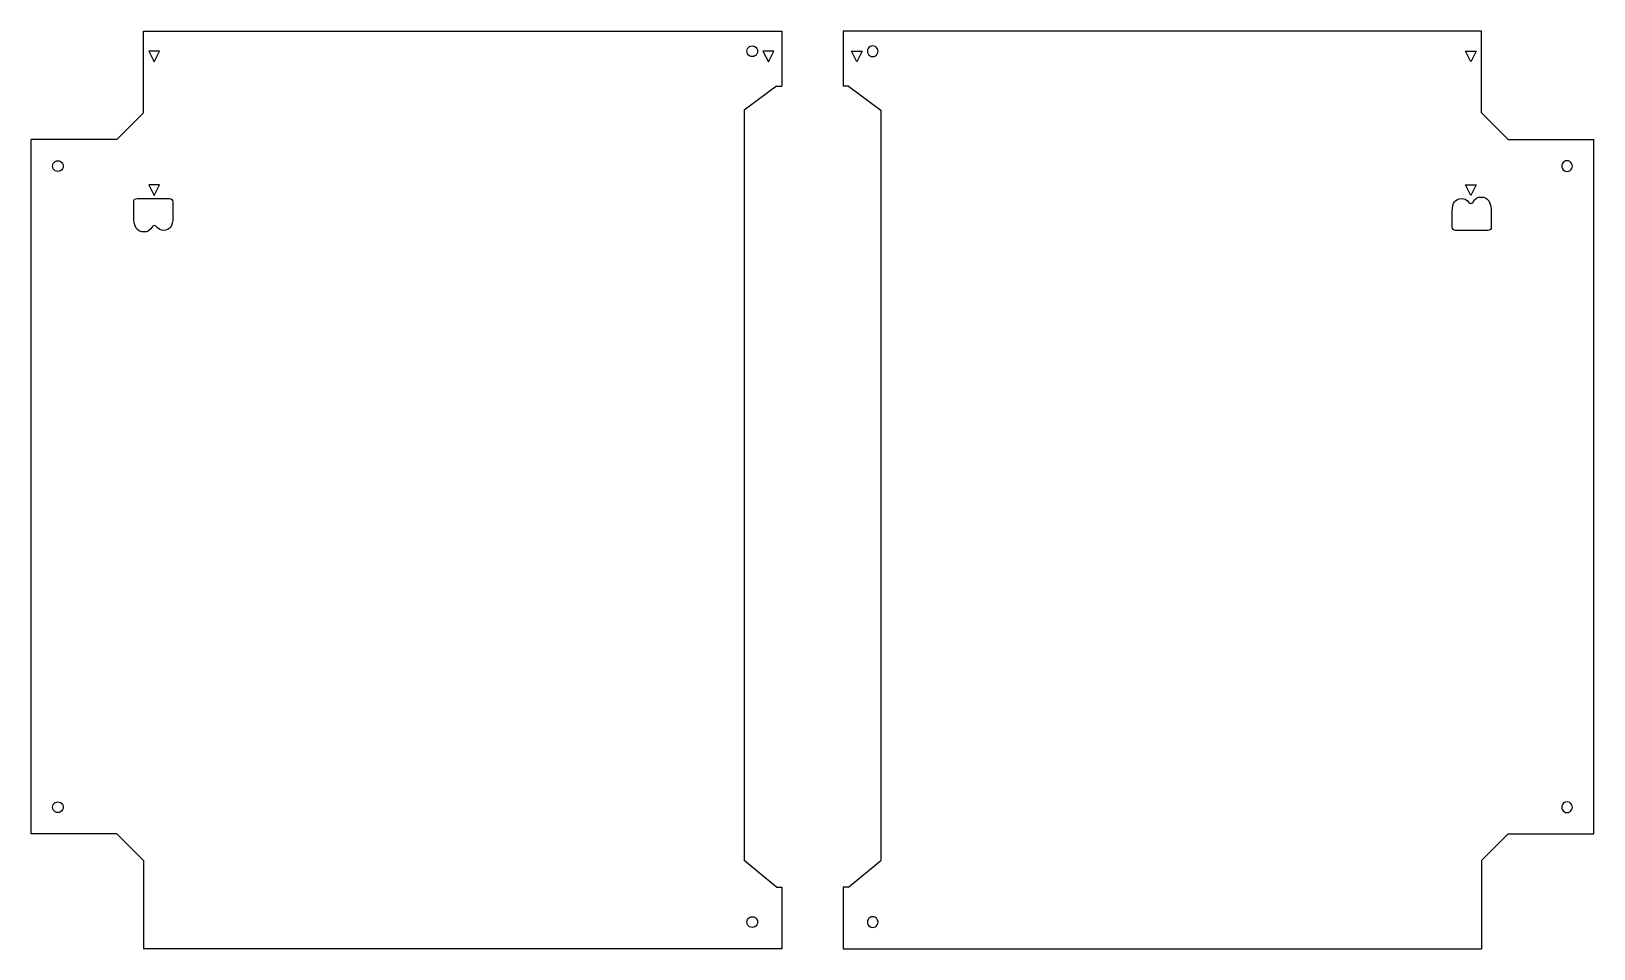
# Model space of a CAD drawing. Header units: metres. Extents: x 2544 to 3129, y 900 to 1244.
import ezdxf

# ---------------------------------------------------------------- set-up
doc = ezdxf.new("R2010")
doc.units = ezdxf.units.M

msp = doc.modelspace()

# ---------------------------------------------------------------- linework, layer by layer
at = {"layer": 'COMPONENT0'}
for p, q in [((2582.29, 1179.8), (2582.37, 1180.4)), ((2582.29, 1174.83), (2582.29, 1179.8)), ((2582.37, 1180.4), (2582.62, 1180.79)), ((2582.62, 1180.79), (2583.06, 1181)), ((2583.06, 1181), (2583.74, 1181.07)), ((2583.74, 1181.07), (2595.66, 1181.07)), ((2595.66, 1181.07), (2596.22, 1181)), ((2596.22, 1181), (2596.61, 1180.78)), ((2596.61, 1180.78), (2596.85, 1180.41)), ((2596.85, 1180.41), (2596.93, 1179.89)), ((2596.93, 1179.89), (2596.93, 1173.9)), ((2582.35, 1173.28), (2582.29, 1174.83)), ((2582.52, 1171.97), (2582.35, 1173.28)), ((2582.82, 1170.89), (2582.52, 1171.97)), ((2583.24, 1170.02), (2582.82, 1170.89)), ((2589.27, 1170.58), (2588.67, 1169.77)), ((2589.6, 1170.86), (2589.27, 1170.58)), ((2590.03, 1170.96), (2589.6, 1170.86)), ((2590.39, 1170.89), (2590.03, 1170.96)), ((2590.68, 1170.67), (2590.39, 1170.89)), ((2591.26, 1170.06), (2590.68, 1170.67)), ((2596.08, 1170.36), (2595.59, 1169.84)), ((2596.45, 1171.04), (2596.08, 1170.36)), ((2596.72, 1171.85), (2596.45, 1171.04)), ((2596.88, 1172.81), (2596.72, 1171.85)), ((2596.93, 1173.9), (2596.88, 1172.81)), ((2583.8, 1169.37), (2583.24, 1170.02)), ((2584.48, 1168.92), (2583.8, 1169.37)), ((2585.29, 1168.67), (2584.48, 1168.92)), ((2586.25, 1168.58), (2585.29, 1168.67)), ((2587.14, 1168.68), (2586.25, 1168.58)), ((2587.8, 1168.96), (2587.14, 1168.68)), ((2588.67, 1169.77), (2587.8, 1168.96)), ((2592.1, 1169.44), (2591.26, 1170.06)), ((2592.7, 1169.23), (2592.1, 1169.44)), ((2593.5, 1169.15), (2592.7, 1169.23)), ((2594.31, 1169.23), (2593.5, 1169.15)), ((2595, 1169.46), (2594.31, 1169.23)), ((2595.59, 1169.84), (2595, 1169.46))]:
    msp.add_line(p, q, dxfattribs=at)
at = {"layer": 'COMPONENT1'}
for p, q in [((3076.02, 1176.32), (3076.07, 1177.42)), ((3076.02, 1170.34), (3076.02, 1176.32)), ((3076.07, 1177.42), (3076.23, 1178.37)), ((3076.23, 1178.37), (3076.5, 1179.19)), ((3076.5, 1179.19), (3076.87, 1179.86)), ((3076.87, 1179.86), (3077.36, 1180.39)), ((3077.36, 1180.39), (3077.95, 1180.77)), ((3077.95, 1180.77), (3078.64, 1181)), ((3078.64, 1181), (3079.45, 1181.07)), ((3079.45, 1181.07), (3080.25, 1181)), ((3080.25, 1181), (3080.85, 1180.79)), ((3080.85, 1180.79), (3081.69, 1180.17)), ((3081.69, 1180.17), (3082.27, 1179.55)), ((3082.27, 1179.55), (3082.56, 1179.34)), ((3082.56, 1179.34), (3082.92, 1179.27)), ((3082.92, 1179.27), (3083.35, 1179.36)), ((3083.35, 1179.36), (3083.68, 1179.64)), ((3083.68, 1179.64), (3084.28, 1180.46)), ((3084.28, 1180.46), (3085.15, 1181.27)), ((3085.15, 1181.27), (3085.81, 1181.55)), ((3085.81, 1181.55), (3086.7, 1181.64)), ((3086.7, 1181.64), (3087.66, 1181.56)), ((3087.66, 1181.56), (3088.47, 1181.3)), ((3088.47, 1181.3), (3089.15, 1180.86)), ((3089.15, 1180.86), (3089.71, 1180.2)), ((3089.71, 1180.2), (3090.13, 1179.34)), ((3090.13, 1179.34), (3090.43, 1178.26)), ((3090.43, 1178.26), (3090.6, 1176.95)), ((3090.6, 1176.95), (3090.66, 1175.4)), ((3076.1, 1169.82), (3076.02, 1170.34)), ((3090.66, 1170.43), (3090.58, 1169.83)), ((3090.66, 1175.4), (3090.66, 1170.43)), ((3076.33, 1169.45), (3076.1, 1169.82)), ((3076.73, 1169.23), (3076.33, 1169.45)), ((3077.29, 1169.15), (3076.73, 1169.23)), ((3089.21, 1169.15), (3077.29, 1169.15)), ((3089.89, 1169.22), (3089.21, 1169.15)), ((3090.33, 1169.44), (3089.89, 1169.22)), ((3090.58, 1169.83), (3090.33, 1169.44))]:
    msp.add_line(p, q, dxfattribs=at)
at = {"layer": 'Layer0'}
for p, q in [((2585.93, 1243.71), (2824.93, 1243.71, 0)), ((2585.93, 1213.21, 0), (2585.93, 1243.71)), ((2824.93, 1243.71, 0), (2824.93, 1223.21, 0)), ((2848.01, 1243.71, 0), (2848.01, 1223.21, 0)), ((3087.01, 1243.71), (2848.01, 1243.71, 0)), ((3087.01, 1213.21, 0), (3087.01, 1243.71)), ((2591.93, 1236.21, 0), (2587.93, 1236.21, 0)), ((2587.93, 1236.21, 0), (2589.93, 1232.21, 0)), ((2589.93, 1232.21, 0), (2591.93, 1236.21, 0)), ((2811.93, 1236.21, 0), (2811.99, 1236.73, 0)), ((2811.99, 1235.7, 0), (2811.93, 1236.21, 0)), ((2811.99, 1236.73, 0), (2812.19, 1237.21, 0)), ((2812.19, 1235.21, 0), (2811.99, 1235.7, 0)), ((2812.19, 1237.21, 0), (2812.51, 1237.63, 0)), ((2812.51, 1234.8, 0), (2812.19, 1235.21, 0)), ((2812.51, 1237.63, 0), (2812.93, 1237.95, 0)), ((2812.93, 1234.48, 0), (2812.51, 1234.8, 0)), ((2812.93, 1237.95, 0), (2813.41, 1238.15, 0)), ((2813.41, 1238.15, 0), (2813.93, 1238.21, 0)), ((2813.93, 1238.21, 0), (2814.44, 1238.15, 0)), ((2814.44, 1238.15, 0), (2814.93, 1237.95, 0)), ((2814.93, 1237.95, 0), (2815.34, 1237.63, 0)), ((2815.34, 1234.8, 0), (2814.93, 1234.48, 0)), ((2815.34, 1237.63, 0), (2815.66, 1237.21, 0)), ((2815.66, 1235.21, 0), (2815.34, 1234.8, 0)), ((2815.66, 1237.21, 0), (2815.86, 1236.73, 0)), ((2815.86, 1235.7, 0), (2815.66, 1235.21, 0)), ((2815.86, 1236.73, 0), (2815.93, 1236.21, 0)), ((2815.93, 1236.21, 0), (2815.86, 1235.7, 0)), ((2821.93, 1236.21, 0), (2817.93, 1236.21, 0)), ((2817.93, 1236.21, 0), (2819.93, 1232.21, 0)), ((2819.93, 1232.21, 0), (2821.93, 1236.21, 0)), ((2851.01, 1236.21, 0), (2855.01, 1236.21, 0)), ((2853.01, 1232.21, 0), (2851.01, 1236.21, 0)), ((2855.01, 1236.21, 0), (2853.01, 1232.21, 0)), ((2857.08, 1236.73, 0), (2857.01, 1236.21, 0)), ((2857.01, 1236.21, 0), (2857.08, 1235.7, 0)), ((2857.28, 1237.21, 0), (2857.08, 1236.73, 0)), ((2857.08, 1235.7, 0), (2857.28, 1235.21, 0)), ((2857.6, 1237.63, 0), (2857.28, 1237.21, 0)), ((2857.28, 1235.21, 0), (2857.6, 1234.8, 0)), ((2858.01, 1237.95, 0), (2857.6, 1237.63, 0)), ((2857.6, 1234.8, 0), (2858.01, 1234.48, 0)), ((2858.49, 1238.15, 0), (2858.01, 1237.95, 0)), ((2859.01, 1238.21, 0), (2858.49, 1238.15, 0)), ((2859.53, 1238.15, 0), (2859.01, 1238.21, 0)), ((2860.01, 1237.95, 0), (2859.53, 1238.15, 0)), ((2860.43, 1237.63, 0), (2860.01, 1237.95, 0)), ((2860.01, 1234.48, 0), (2860.43, 1234.8, 0)), ((2860.74, 1237.21, 0), (2860.43, 1237.63, 0)), ((2860.43, 1234.8, 0), (2860.74, 1235.21, 0)), ((2860.94, 1236.73, 0), (2860.74, 1237.21, 0)), ((2860.74, 1235.21, 0), (2860.94, 1235.7, 0)), ((2861.01, 1236.21, 0), (2860.94, 1236.73, 0)), ((2860.94, 1235.7, 0), (2861.01, 1236.21, 0)), ((3083.01, 1232.21, 0), (3081.01, 1236.21, 0)), ((3081.01, 1236.21, 0), (3085.01, 1236.21, 0)), ((3085.01, 1236.21, 0), (3083.01, 1232.21, 0)), ((2813.41, 1234.28, 0), (2812.93, 1234.48, 0)), ((2813.93, 1234.21, 0), (2813.41, 1234.28, 0)), ((2814.44, 1234.28, 0), (2813.93, 1234.21, 0)), ((2814.93, 1234.48, 0), (2814.44, 1234.28, 0)), ((2858.01, 1234.48, 0), (2858.49, 1234.28, 0)), ((2858.49, 1234.28, 0), (2859.01, 1234.21, 0)), ((2859.01, 1234.21, 0), (2859.53, 1234.28, 0)), ((2859.53, 1234.28, 0), (2860.01, 1234.48, 0)), ((2822.93, 1223.21, 0), (2810.93, 1214.21, 0)), ((2822.93, 1223.21, 0), (2824.93, 1223.21, 0)), ((2850.01, 1223.21, 0), (2848.01, 1223.21, 0)), ((2850.01, 1223.21, 0), (2862.01, 1214.21, 0)), ((2585.93, 1213.21, 0), (2575.93, 1203.21, 0)), ((2810.93, 1214.21, 0), (2810.93, 933.21, 0)), ((2862.01, 1214.21, 0), (2862.01, 933.21, 0)), ((3087.01, 1213.21, 0), (3097.01, 1203.21, 0)), ((2543.93, 943.21, 0), (2543.93, 1203.21, 0)), ((2575.93, 1203.21, 0), (2543.93, 1203.21, 0)), ((3097.01, 1203.21, 0), (3129.01, 1203.21, 0)), ((3129.01, 943.21, 0), (3129.01, 1203.21, 0)), ((2551.93, 1193.21, 0), (2551.99, 1193.73, 0)), ((2551.99, 1193.73, 0), (2552.19, 1194.21, 0)), ((2552.19, 1194.21, 0), (2552.51, 1194.63, 0)), ((2552.51, 1194.63, 0), (2552.93, 1194.95, 0)), ((2552.93, 1194.95, 0), (2553.41, 1195.15, 0)), ((2553.41, 1195.15, 0), (2553.93, 1195.21, 0)), ((2553.93, 1195.21, 0), (2554.44, 1195.15, 0)), ((2554.44, 1195.15, 0), (2554.93, 1194.95, 0)), ((2554.93, 1194.95, 0), (2555.34, 1194.63, 0)), ((2555.34, 1194.63, 0), (2555.66, 1194.21, 0)), ((2555.66, 1194.21, 0), (2555.86, 1193.73, 0)), ((2555.86, 1193.73, 0), (2555.93, 1193.21, 0)), ((3117.08, 1193.73, 0), (3117.01, 1193.21, 0)), ((3117.28, 1194.21, 0), (3117.08, 1193.73, 0)), ((3117.6, 1194.63, 0), (3117.28, 1194.21, 0)), ((3118.01, 1194.95, 0), (3117.6, 1194.63, 0)), ((3118.49, 1195.15, 0), (3118.01, 1194.95, 0)), ((3119.01, 1195.21, 0), (3118.49, 1195.15, 0)), ((3119.53, 1195.15, 0), (3119.01, 1195.21, 0)), ((3120.01, 1194.95, 0), (3119.53, 1195.15, 0)), ((3120.43, 1194.63, 0), (3120.01, 1194.95, 0)), ((3120.74, 1194.21, 0), (3120.43, 1194.63, 0)), ((3120.94, 1193.73, 0), (3120.74, 1194.21, 0)), ((3121.01, 1193.21, 0), (3120.94, 1193.73, 0)), ((2551.99, 1192.7, 0), (2551.93, 1193.21, 0)), ((2552.19, 1192.21, 0), (2551.99, 1192.7, 0)), ((2552.51, 1191.8, 0), (2552.19, 1192.21, 0)), ((2552.93, 1191.48, 0), (2552.51, 1191.8, 0)), ((2553.41, 1191.28, 0), (2552.93, 1191.48, 0)), ((2553.93, 1191.21, 0), (2553.41, 1191.28, 0)), ((2554.44, 1191.28, 0), (2553.93, 1191.21, 0)), ((2554.93, 1191.48, 0), (2554.44, 1191.28, 0)), ((2555.34, 1191.8, 0), (2554.93, 1191.48, 0)), ((2555.66, 1192.21, 0), (2555.34, 1191.8, 0)), ((2555.86, 1192.7, 0), (2555.66, 1192.21, 0)), ((2555.93, 1193.21, 0), (2555.86, 1192.7, 0)), ((3117.01, 1193.21, 0), (3117.08, 1192.7, 0)), ((3117.08, 1192.7, 0), (3117.28, 1192.21, 0)), ((3117.28, 1192.21, 0), (3117.6, 1191.8, 0)), ((3117.6, 1191.8, 0), (3118.01, 1191.48, 0)), ((3118.01, 1191.48, 0), (3118.49, 1191.28, 0)), ((3118.49, 1191.28, 0), (3119.01, 1191.21, 0)), ((3119.01, 1191.21, 0), (3119.53, 1191.28, 0)), ((3119.53, 1191.28, 0), (3120.01, 1191.48, 0)), ((3120.01, 1191.48, 0), (3120.43, 1191.8, 0)), ((3120.43, 1191.8, 0), (3120.74, 1192.21, 0)), ((3120.74, 1192.21, 0), (3120.94, 1192.7, 0)), ((3120.94, 1192.7, 0), (3121.01, 1193.21, 0)), ((2587.93, 1186.21, 0), (2589.93, 1182.21, 0)), ((2591.93, 1186.21, 0), (2587.93, 1186.21, 0)), ((2589.93, 1182.21, 0), (2591.93, 1186.21, 0)), ((3083.01, 1182.21, 0), (3081.01, 1186.21, 0)), ((3081.01, 1186.21, 0), (3085.01, 1186.21, 0)), ((3085.01, 1186.21, 0), (3083.01, 1182.21, 0)), ((2551.93, 953.21, 0), (2551.99, 953.73, 0)), ((2551.99, 953.73, 0), (2552.19, 954.21, 0)), ((2552.19, 954.21, 0), (2552.51, 954.63, 0)), ((2552.51, 954.63, 0), (2552.93, 954.95, 0)), ((2552.93, 954.95, 0), (2553.41, 955.15, 0)), ((2553.41, 955.15, 0), (2553.93, 955.21, 0)), ((2553.93, 955.21, 0), (2554.44, 955.15, 0)), ((2554.44, 955.15, 0), (2554.93, 954.95, 0)), ((2554.93, 954.95, 0), (2555.34, 954.63, 0)), ((2555.34, 954.63, 0), (2555.66, 954.21, 0)), ((2555.66, 954.21, 0), (2555.86, 953.73, 0)), ((2555.86, 953.73, 0), (2555.93, 953.21, 0)), ((3117.08, 953.73, 0), (3117.01, 953.21, 0)), ((3117.28, 954.21, 0), (3117.08, 953.73, 0)), ((3117.6, 954.63, 0), (3117.28, 954.21, 0)), ((3118.01, 954.95, 0), (3117.6, 954.63, 0)), ((3118.49, 955.15, 0), (3118.01, 954.95, 0)), ((3119.01, 955.21, 0), (3118.49, 955.15, 0)), ((3119.53, 955.15, 0), (3119.01, 955.21, 0)), ((3120.01, 954.95, 0), (3119.53, 955.15, 0)), ((3120.43, 954.63, 0), (3120.01, 954.95, 0)), ((3120.74, 954.21, 0), (3120.43, 954.63, 0)), ((3120.94, 953.73, 0), (3120.74, 954.21, 0)), ((3121.01, 953.21, 0), (3120.94, 953.73, 0)), ((2551.99, 952.7, 0), (2551.93, 953.21, 0)), ((2552.19, 952.21, 0), (2551.99, 952.7, 0)), ((2552.51, 951.8, 0), (2552.19, 952.21, 0)), ((2552.93, 951.48, 0), (2552.51, 951.8, 0)), ((2553.41, 951.28, 0), (2552.93, 951.48, 0)), ((2553.93, 951.21, 0), (2553.41, 951.28, 0)), ((2554.44, 951.28, 0), (2553.93, 951.21, 0)), ((2554.93, 951.48, 0), (2554.44, 951.28, 0)), ((2555.34, 951.8, 0), (2554.93, 951.48, 0)), ((2555.66, 952.21, 0), (2555.34, 951.8, 0)), ((2555.86, 952.7, 0), (2555.66, 952.21, 0)), ((2555.93, 953.21, 0), (2555.86, 952.7, 0)), ((3117.01, 953.21, 0), (3117.08, 952.7, 0)), ((3117.08, 952.7, 0), (3117.28, 952.21, 0)), ((3117.28, 952.21, 0), (3117.6, 951.8, 0)), ((3117.6, 951.8, 0), (3118.01, 951.48, 0)), ((3118.01, 951.48, 0), (3118.49, 951.28, 0)), ((3118.49, 951.28, 0), (3119.01, 951.21, 0)), ((3119.01, 951.21, 0), (3119.53, 951.28, 0)), ((3119.53, 951.28, 0), (3120.01, 951.48, 0)), ((3120.01, 951.48, 0), (3120.43, 951.8, 0)), ((3120.43, 951.8, 0), (3120.74, 952.21, 0)), ((3120.74, 952.21, 0), (3120.94, 952.7, 0)), ((3120.94, 952.7, 0), (3121.01, 953.21, 0)), ((2575.93, 943.21, 0), (2543.93, 943.21, 0)), ((2585.93, 933.21, 0), (2575.93, 943.21, 0)), ((3087.01, 933.21, 0), (3097.01, 943.21, 0)), ((3097.01, 943.21, 0), (3129.01, 943.21, 0)), ((2585.93, 933.21, 0), (2585.93, 900.21, 0)), ((2822.93, 923.21, 0), (2810.93, 933.21, 0)), ((2850.01, 923.21, 0), (2862.01, 933.21, 0)), ((3087.01, 933.21, 0), (3087.01, 900.21, 0)), ((2822.93, 923.21, 0), (2824.93, 923.21, 0)), ((2824.93, 923.21, 0), (2824.93, 900.21, 0)), ((2848.01, 923.21, 0), (2848.01, 900.21, 0)), ((2850.01, 923.21, 0), (2848.01, 923.21, 0)), ((2811.93, 910.21, 0), (2811.99, 910.73, 0)), ((2811.99, 909.7, 0), (2811.93, 910.21, 0)), ((2811.99, 910.73, 0), (2812.19, 911.21, 0)), ((2812.19, 909.21, 0), (2811.99, 909.7, 0)), ((2812.19, 911.21, 0), (2812.51, 911.63, 0)), ((2812.51, 908.8, 0), (2812.19, 909.21, 0)), ((2812.51, 911.63, 0), (2812.93, 911.95, 0)), ((2812.93, 908.48, 0), (2812.51, 908.8, 0)), ((2812.93, 911.95, 0), (2813.41, 912.15, 0)), ((2813.41, 908.28, 0), (2812.93, 908.48, 0)), ((2813.41, 912.15, 0), (2813.93, 912.21, 0)), ((2813.93, 908.21, 0), (2813.41, 908.28, 0)), ((2813.93, 912.21, 0), (2814.44, 912.15, 0)), ((2814.44, 908.28, 0), (2813.93, 908.21, 0)), ((2814.44, 912.15, 0), (2814.93, 911.95, 0)), ((2814.93, 908.48, 0), (2814.44, 908.28, 0)), ((2814.93, 911.95, 0), (2815.34, 911.63, 0)), ((2815.34, 908.8, 0), (2814.93, 908.48, 0)), ((2815.34, 911.63, 0), (2815.66, 911.21, 0)), ((2815.66, 909.21, 0), (2815.34, 908.8, 0)), ((2815.66, 911.21, 0), (2815.86, 910.73, 0)), ((2815.86, 909.7, 0), (2815.66, 909.21, 0)), ((2815.86, 910.73, 0), (2815.93, 910.21, 0)), ((2815.93, 910.21, 0), (2815.86, 909.7, 0)), ((2857.08, 910.73, 0), (2857.01, 910.21, 0)), ((2857.01, 910.21, 0), (2857.08, 909.7, 0)), ((2857.28, 911.21, 0), (2857.08, 910.73, 0)), ((2857.08, 909.7, 0), (2857.28, 909.21, 0)), ((2857.6, 911.63, 0), (2857.28, 911.21, 0)), ((2857.28, 909.21, 0), (2857.6, 908.8, 0)), ((2858.01, 911.95, 0), (2857.6, 911.63, 0)), ((2857.6, 908.8, 0), (2858.01, 908.48, 0)), ((2858.49, 912.15, 0), (2858.01, 911.95, 0)), ((2858.01, 908.48, 0), (2858.49, 908.28, 0)), ((2859.01, 912.21, 0), (2858.49, 912.15, 0)), ((2858.49, 908.28, 0), (2859.01, 908.21, 0)), ((2859.53, 912.15, 0), (2859.01, 912.21, 0)), ((2859.01, 908.21, 0), (2859.53, 908.28, 0)), ((2860.01, 911.95, 0), (2859.53, 912.15, 0)), ((2859.53, 908.28, 0), (2860.01, 908.48, 0)), ((2860.43, 911.63, 0), (2860.01, 911.95, 0)), ((2860.01, 908.48, 0), (2860.43, 908.8, 0)), ((2860.74, 911.21, 0), (2860.43, 911.63, 0)), ((2860.43, 908.8, 0), (2860.74, 909.21, 0)), ((2860.94, 910.73, 0), (2860.74, 911.21, 0)), ((2860.74, 909.21, 0), (2860.94, 909.7, 0)), ((2861.01, 910.21, 0), (2860.94, 910.73, 0)), ((2860.94, 909.7, 0), (2861.01, 910.21, 0)), ((2824.93, 900.21, 0), (2585.93, 900.21, 0)), ((2848.01, 900.21, 0), (3087.01, 900.21, 0))]:
    msp.add_line(p, q, dxfattribs=at)

doc.saveas('drawing.dxf')
